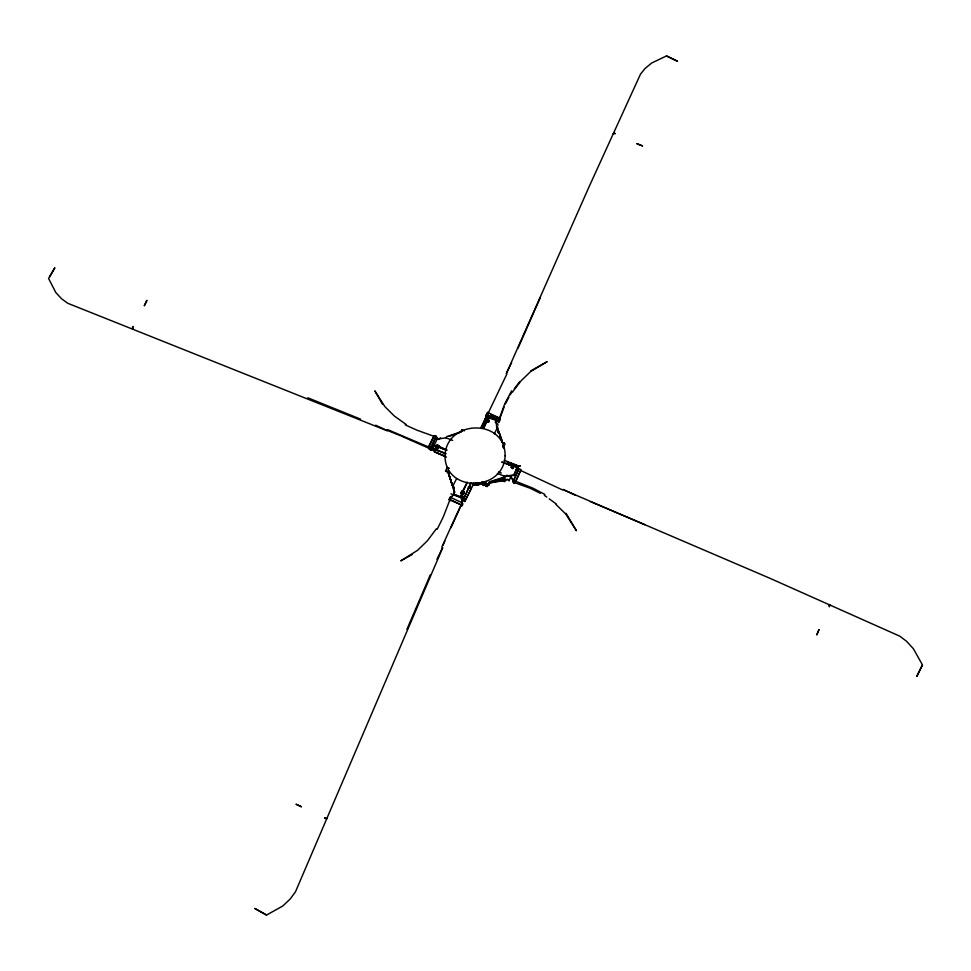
<?xml version="1.0" encoding="UTF-8"?>
<svg xmlns="http://www.w3.org/2000/svg" width="971" height="971" viewBox="0 0 971 971"><rect width="100%" height="100%" fill="white"/><g stroke="black" fill="none" stroke-linecap="round" stroke-linejoin="round"><path stroke-width="1.46" d="M447.667 471.809L447.68 471.093L447.959 472.549M511.195 467.33L512.931 468.532L511.195 467.33L512.02 464.903L514.157 465.959L512.02 464.903M504.774 476.688L513.695 475.365L518.101 465.825L504.192 460.23M428.684 448.59L428.296 447.061L434.098 435.688L436.04 436.125L430.444 447.971L430.311 449.294L431.622 450.338L429.34 449.342M430.396 448.456L430.444 447.23L433.479 445.531L437.144 445.738L446.696 449.864M463.774 498.511L463.859 496.606L464.854 499.907L463.665 500.029L461.965 497.553L461.929 492.722L467.148 482.162M513.695 475.365L518.101 465.825M519.169 469.588L516.438 468.313M502.043 462.305L516.232 467.136L519.776 466.031L513.161 466.08L501.898 461.941M503.864 445.883L503.755 447.825L503.573 445.155L503.087 446.175M520.505 471.02L514.982 482.781L530.263 488.292L540.374 493.317M485.063 483.036L484.493 483.643L485.706 485.949L487.114 484.092M503.718 445.786L504.155 446.878L503.379 447.17M489.081 420.261L488.498 422.167L486.762 421.232L486.714 419.521L488.316 420.552L487.818 421.584C490.282 423.417 483.23 421.268 486.435 419.266L489.081 420.261L488.498 422.349M487.818 421.584L487.77 419.958M488.534 483.631L487.806 485.172L486.204 484.505L486.301 483.704M464.854 499.907L463.519 499.664L464.32 499.677L464.381 496.751M486.932 413.512L487.66 412.408L499.288 417.967L500.211 419.885L498.536 422.676L499.288 417.967M503.888 448.541L504.252 446.005M464.162 498.281L463.859 496.606M922.45 664.904L916.782 676.374L922.45 664.904L913.383 648.737L906.623 641.333L899.716 636.139L769.954 578.303L564.321 490.185M440.543 437.775L438.625 439.426L436.076 437.096L430.845 449.233L435.615 449.84L431.646 449.622L430.784 448.311L430.833 447.085L433.479 445.531L436.756 445.883L446.721 450.022M515.601 469.612L518.502 469.539L513.343 480.9L510.782 476.822L506.728 475.183M488.571 484.395L487.296 486.605M488.316 416.826L487.77 419.873L483.667 428.357M463.131 499.81L461.371 495.902L461.941 492.795L464.551 487.988M387.295 430.833L67.836 303.316L61.671 298.85L55.833 292.574L48.55 278.434L54.862 267.729L49.679 276.796M486.204 484.505L486.325 483.898M434.474 448.942L434.098 450.775L435.008 450.289M132.481 328.926L133.003 326.438L132.359 328.04L132.978 328.696M483.594 485.512L481.944 482.526L483.594 485.512L484.311 485.245L483.874 482.951L483.558 484.153L483.874 482.951L485.634 482.284M513.283 481.252C513.356 490.003 520.383 469.576 521.172 469.685L519 468.799L513.016 481.919M497.37 473.399L504.252 476.142L505.406 480.002L504.677 481.543L503.767 480.657L489.967 482.866L488.595 485.075L488.583 484.347L484.845 482.866L484.857 483.607L488.595 485.075L489.42 481.907L503.366 477.319L504.252 476.142L513.708 475.037M449.998 500.466L448.869 499.567L450.192 497.249L462.305 502.808C463.665 503.9 461.771 507.651 461.019 504.786L449.391 499.81L450.01 500.769M461.371 495.902L462.657 491.957M485.658 415.916L486.799 414.629L488.316 416.923L483.582 428.223M829.428 605.625L829.756 604.654L829.343 606.62L829.756 604.654L829.283 605.236M488.583 484.347L489.42 481.907M456.516 478.849L453.056 485.524L454.282 494.64L463.883 498.487L469.915 485.269L471.275 488.34L464.769 501.509L462.196 500.502M436.671 438.601L436.21 437.205M488.595 485.075L489.566 482.441L503.124 478.084L503.9 477.878L504.544 480.439L500.575 478.837L493.45 480.912M499.652 418.938L504.07 407.08M449.961 499.713L443.225 517.033L437.181 529.268M499.325 418.525L504.762 403.827L511.583 390.815M450.86 497.577L453.821 494.445L454.901 491.751M483.133 428.138L487.236 419.739L487.745 415.564M406.922 629.342L430.287 574.856M443.116 545.083L444.839 541.078M486.24 415.139L487.66 412.408M506.656 372.852L589.615 185.57L640.496 74.136L645.145 68.395L651.759 62.981L666.482 55.942L677.43 61.209L666.482 55.942M442.679 547.79L295.463 891.839L290.208 898.976L282.816 905.979L266.552 915.058L254.9 908.516L266.552 915.058M462.196 505.345L461.371 504.932L462.305 502.808M518.053 348.116L540.264 297.721M441.817 547.098L461.019 504.786M460.4 507.117L450.945 527.751M434.729 436.477L434.001 436.307L428.891 447.121L387.526 429.595M436.804 438.71L437.229 437.824L436.04 436.125M506.911 373.932L488.061 413.391M463.883 498.487L470.874 482.793M511.838 466.323L512.324 465.291L513.392 465.74L512.506 467.257L511.838 466.323L512.906 466.772L513.392 465.74M511.972 467.039L512.324 465.291M512.931 468.532L514.169 465.789L513.453 466.42M144.351 305.744L146.937 300.318L144.4 305.525M502.76 446.684L504.471 443.092L502.335 442.473L501.424 438.856M481.155 428.345L485.634 418.974M485.852 421.341L486.435 419.266L488.316 420.552L487.078 420.03M486.762 421.232L486.714 419.521M460.667 493.426L461.65 491.192L464.32 492.236L463.349 494.542L460.655 493.268L463.349 494.542M462.038 491.909L461.407 492.576L462.973 491.981L463.325 494.3L464.32 492.236M462.475 493.025L462.973 491.981L461.407 492.576L463.325 494.3M464.417 430.821L461.953 429.862L460.97 431.901L446.745 436.598L445.871 437.763L437.047 439.268L432.641 448.638L445.859 453.882M435.93 447.497L437.168 444.936L439.28 445.823L438.079 448.553L435.93 447.497L438.079 448.553M435.967 447.765L437.168 444.936M436.756 445.883L433.479 445.531L437.63 447.279L438.067 445.907L433.491 445.616L430.833 447.085L430.918 448.687L432.192 445.786M437.63 447.279L438.067 445.907M438.055 448.384L439.28 445.823M481.737 427.143L486.459 416.292L495.999 420.042L496.849 429.121M494.336 433.879L496.849 428.66L498.05 429.473L501.412 439.038M480.742 428.053L486.459 416.292M436.962 559.284L442.57 547.753M503.281 447.704L504.981 444.196L504.471 443.092M462.33 492.649L467.294 482.538M448.942 475.074L453.166 487.503L448.274 472.731L445.531 470.959L447.267 467.439L449.391 468.24M506.194 373.653L511.632 362.656M464.769 501.509L472.768 485.658L471.833 483.06M505.43 403.815L508.901 397.37M510.285 394.796L511.668 392.223M509.399 480.208L509.01 480.936L510.782 476.822L513.453 480.305M484.857 483.607L486.228 481.385M462.342 503.864L461.213 497.832L450.945 493.838M486.665 415.964L487.175 415.345M436.319 528.867L427.422 540.75L417.566 550.326L400.768 560.862L412.347 554.417M436.707 447.206L438.115 446.259M514.278 388.776L519.497 381.906M512.482 392.041L521.16 380.729L530.749 371.444L547.134 361.649L530.846 370.898M450.192 497.249L450.192 497.989M450.629 497.807L453.821 494.445M514.169 465.789L512.457 466.007M485.816 485.075L486.459 484.565M488.025 485.075L488.692 484.565M496.157 421.487L498.147 420.164L498.269 422.215M489.967 482.866L492.018 481.325M518.065 466.59L519.412 465.837L517.786 466.626L519.327 466.298L512.761 466.323L507.797 464.126M434.098 435.688L434.984 435.967M433.369 449.658L435.615 449.84L431.5 449.257M517.677 466.65L520.335 465.825L519.631 465.667M517.786 466.626L519.801 465.607M487.175 414.483L487.988 415.042L486.665 414.738L486.228 417.651M495.161 422.142L498.414 420.625M516.232 467.136L519.327 466.298M482.866 484.857L483.874 482.951M485.451 484.044L484.493 483.643M460.982 432.083L449.1 436.428M484.966 419.023L485.998 418.647M477.805 483.643L474.989 483.473L477.817 483.716L484.298 481.58M482.927 483.206L477.756 484.857L473.751 484.529M483.17 483.279L477.987 484.93L473.763 484.687M482.842 482.114L477.938 483.655L473.933 483.327M430.978 447.91L433.819 447.097M472.743 485.415L474.164 485.063L473.411 483.182M489.578 482.927L503.633 479.953M482.199 482.745L484.444 482.284L475.001 483.776M518.029 466.116L519.182 465.922M505.418 479.674L507.979 479.322M505.406 480.002L507.967 479.686M516.475 466.529L518.174 466.396M460.994 505.806L461.783 505.842M486.859 484.116L487.782 484.201L487.806 485.172M448.371 472.646L449.294 472.731M468.289 487.879L469.442 488.025L468.338 486.799M326.05 818.614L326.839 818.808L324.46 817.97L326.426 818.468M513.453 480.596L515.419 481.167M445.531 470.959L448.056 471.7L451.988 484.153M486.277 414.787L486.932 414.993L486.374 417.918M446.672 450.131L436.513 446.49L437.581 446.927M461.832 492.831L463.143 492.758L462.075 492.309M487.952 417.506L494.664 419.848M434.001 436.307L416.96 430.189L405.186 424.837M510.782 463.385L515.941 465.279L511.122 463.373M507.08 462.038L518.089 466.08M454.258 494.397L463.725 497.88M437.205 445.204L439.305 445.992M485.84 421.159L488.498 422.167M508.331 464.429L513.149 466.25M445.81 453.445L432.605 448.371L439.499 451.321M445.871 437.763L452.668 440.397M515.565 481.252L532.873 488.134L544.901 494.457M436.295 452.765L444.572 456.018M468.52 487.236L471.275 488.34M498.596 471.918L501.303 473.011M446.466 457.135L434.049 451.527L444.682 455.994M307.807 397.807L360.508 419.108M387.793 430.554L400.95 435.894M486.605 420.394L487.673 420.844M441.671 448.238L446.344 450.18M487.005 484.978L488.073 485.427M464.332 492.467L461.65 491.192M428.296 447.061L430.444 447.971M500.745 479.88L504.677 481.543M590.392 501.594L644.732 524.668M490.804 414.593L499.033 418.198M488.547 415.952L498.147 420.164M486.75 414.508L498.778 419.8M562.731 490.015L520.614 470.486M375.68 425.225L387.053 430.481M402.285 436.513L429.449 448.481L428.769 448.444M563.216 489.469L574.832 494.967M449.67 499.24L461.371 504.932M451.855 484.796L454.088 488.11M461.213 497.832L464.223 500.247M498.05 432.848L499.397 433.102L502.857 443.322L501.558 440.3M406.06 424.412L394.372 416.049L384.917 406.655L374.83 390.864L382.61 404.434M544.367 495.368L546.782 497.103M549.185 498.851L556.419 504.095M436.076 437.096L438.625 439.426M556.067 504.544L565.838 514.132L576.458 530.785L566.044 513.295M484.893 484.82L486.386 486.532M496.97 423.465L498.147 425.14M447.267 467.439L447.886 468.423M462.949 499.118L461.965 497.553L461.941 492.795L461.237 495.611L462.414 498.9M488.037 416.243L487.745 415.649L488.316 416.923M498.341 430.481L498.05 429.837L501.133 439.062M488.025 483.594L488.583 484.881M503.561 446.211L503.852 446.939M453.396 488.595L448.286 472.816M461.953 429.862L462.16 431.051M497.443 427.009L497.905 431.391M497.443 426.548L497.905 432.119M496.242 423.162L495.999 420.042M453.639 486.155L454.282 494.64M505.138 455.787C503.706 492.091 444.475 493.147 445.009 455.302C446.769 419.399 505.43 418.125 505.138 455.787M818.954 629.609L816.745 634.961L819.026 629.584M613.818 133.161L613.174 133.525L615.371 133.622L613.818 133.161M642.45 145.868L636.964 143.732L642.45 145.868M301.277 806.658L296.009 804.219L301.301 806.731"/></g></svg>
